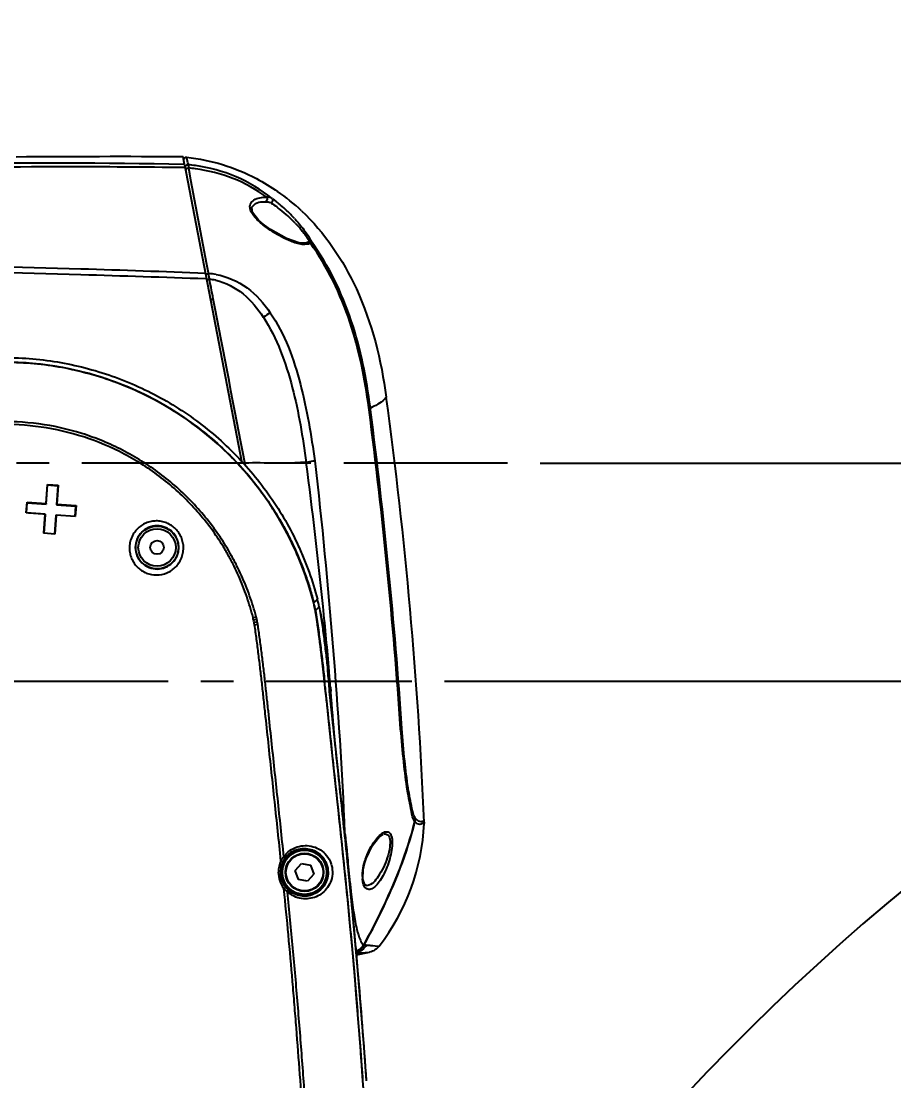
# Model space of a CAD drawing. Header units: millimetres. Extents: x 4086 to 8300, y 123 to 1549.
# Drawn here: x 7716.17 to 7756.15, y 1200.21 to 1248.75 of the extents above; entities that cross this region are included whole.
import ezdxf

# ---------------------------------------------------------------- set-up
doc = ezdxf.new("R2010")
doc.units = ezdxf.units.MM
doc.linetypes.add('CENTER', pattern=[0.6, 0.375, -0.075, 0.075, -0.075])
for name, color, linetype in [('中心线', 7, 'Continuous'), ('外形图', 7, 'Continuous'), ('尺寸标注', 7, 'Continuous'), ('运动范围', 7, 'Continuous')]:
    doc.layers.add(name, color=color, linetype=linetype)
doc.styles.add('思源黑', font='SourceHanSansCN-Normal.ttf')
doc.dimstyles.new('尺寸标注_1_4比例', dxfattribs={"dimtxt": 7, "dimasz": 6, "dimexe": 2, "dimexo": 1.5, "dimgap": 1, "dimtad": 1, "dimdec": 1, "dimlfac": 4, "dimdsep": 46, "dimtxsty": '思源黑', "dimcen": 0.09, "dimadec": 0, "dimazin": 0, "dimtp": 0.01, "dimtm": 0.01, "dimtfac": 1, "dimtdec": 1, "dimtofl": 0, "dimtmove": 0, "dimatfit": 3, "dimfxl": 1, "dimtolj": 1, "dimarcsym": 0})

# ---------------------------------------------------------------- blocks, each defined once
blk = doc.blocks.new('*D981')
at = {"layer": 'Defpoints', "color": 0}
for p in [(7738.447, 1228.508), (7954.066, 1228.508), (7734.07, 1218.508)]:
    blk.add_point(p, dxfattribs=at)
at = {"layer": '尺寸标注', "color": 0, "lineweight": -2}
for p, q in [((7954.066, 1234.508), (7954.066, 1240.508)), ((7739.947, 1228.508), (7956.066, 1228.508)), ((7735.57, 1218.508), (7956.066, 1218.508)), ((7954.066, 1212.508), (7954.066, 1206.508))]:
    blk.add_line(p, q, dxfattribs=at)
at = {"layer": '尺寸标注', "color": 0}
for points in [[(7953.066, 1234.508), (7955.066, 1234.508), (7954.066, 1228.508)], [(7955.066, 1212.508), (7953.066, 1212.508), (7954.066, 1218.508)]]:
    blk.add_solid(points, dxfattribs=at)
at = {"layer": '尺寸标注', "color": 0, "insert": (7949.442, 1223.508), "char_height": 7, "attachment_point": 5, "rotation": 90, "style": '思源黑'}
blk.add_mtext('\\A1;40', dxfattribs=at)
blk = doc.blocks.new('*D982')
at = {"layer": 'Defpoints', "color": 0}
for p in [(7734.07, 1218.508), (7737.954, 1108.508), (7954.12, 1108.508)]:
    blk.add_point(p, dxfattribs=at)
at = {"layer": '尺寸标注', "color": 0, "lineweight": -2}
for p, q in [((7735.57, 1218.508), (7956.12, 1218.508)), ((7954.12, 1212.508), (7954.12, 1114.508)), ((7739.454, 1108.508), (7956.12, 1108.508))]:
    blk.add_line(p, q, dxfattribs=at)
at = {"layer": '尺寸标注', "color": 0}
for points in [[(7955.12, 1212.508), (7953.12, 1212.508), (7954.12, 1218.508)], [(7953.12, 1114.508), (7955.12, 1114.508), (7954.12, 1108.508)]]:
    blk.add_solid(points, dxfattribs=at)
at = {"layer": '尺寸标注', "color": 0, "insert": (7949.496, 1164.075), "char_height": 7, "attachment_point": 5, "rotation": 90, "style": '思源黑'}
blk.add_mtext('\\A1;440', dxfattribs=at)

msp = doc.modelspace()

# ---------------------------------------------------------------- linework, layer by layer
at = {"layer": '中心线', "linetype": 'CENTER', "ltscale": 20}
for p, q in [((7738.4473, 1228.5081), (7582.2503, 1228.5081)), ((7715.4003, 1218.5081), (7734.07, 1218.5081))]:
    msp.add_line(p, q, dxfattribs=at)
at = {"layer": '外形图'}
for p, q in [((7723.6539, 1242.1918), (7723.5875, 1242.5379)), ((7723.7561, 1242.5158), (7723.7551, 1242.5215)), ((7723.7654, 1242.4663), (7723.7561, 1242.5158)), ((7723.7759, 1242.4114), (7723.7654, 1242.4663)), ((7723.8052, 1242.2597), (7723.7759, 1242.4114)), ((7723.813, 1242.2193), (7723.8052, 1242.2597)), ((7723.6539, 1242.1918), (7723.6163, 1242.1925)), ((7723.683, 1242.0403), (7723.6521, 1242.0407)), ((7723.6539, 1242.1918), (7726.2651, 1228.5941)), ((7723.8215, 1242.1754), (7723.813, 1242.2193)), ((7723.8219, 1242.1718), (7723.8215, 1242.1754)), ((7723.8598, 1241.9324), (7723.842, 1242.0262)), ((7723.8937, 1241.7533), (7723.8598, 1241.9324)), ((7723.9477, 1241.468), (7723.8937, 1241.7533)), ((7724.6811, 1237.5977), (7723.9477, 1241.468)), ((7727.661, 1240.6277), (7727.6761, 1240.6172)), ((7727.2576, 1239.4509), (7727.0438, 1239.6378)), ((7727.59, 1239.2079), (7727.2576, 1239.4509)), ((7724.7517, 1237.2238), (7724.6811, 1237.5977)), ((7724.6623, 1236.9408), (7724.6229, 1236.9422)), ((7724.7581, 1237.1896), (7724.7517, 1237.2238)), ((7724.7655, 1237.1397), (7724.7581, 1237.1896)), ((7724.7731, 1237.0883), (7724.7655, 1237.1397)), ((7724.8326, 1236.7388), (7724.7964, 1236.9274)), ((7724.8657, 1236.5671), (7724.8326, 1236.7388)), ((7724.8956, 1236.4117), (7724.8657, 1236.5671)), ((7724.9467, 1236.1463), (7724.8956, 1236.4117)), ((7724.9683, 1236.0344), (7724.9467, 1236.1463)), ((7732.1777, 1230.941), (7732.1665, 1231.0287)), ((7726.4199, 1228.5089), (7726.415, 1228.5339)), ((7726.4402, 1228.4034), (7726.4199, 1228.5089)), ((7717.3081, 1226.6601), (7717.3691, 1227.5329)), ((7717.3137, 1226.6308), (7717.375, 1227.5032)), ((7717.3691, 1227.5329), (7717.8679, 1227.4981)), ((7717.3691, 1227.5329), (7717.375, 1227.5032)), ((7717.375, 1227.5032), (7717.8511, 1227.4701)), ((7717.8511, 1227.4701), (7717.7897, 1226.5976)), ((7717.8679, 1227.4981), (7717.8068, 1226.6252)), ((7717.8679, 1227.4981), (7717.8511, 1227.4701)), ((7716.4003, 1226.2223), (7716.4353, 1226.7211)), ((7716.4352, 1226.7211), (7717.3081, 1226.6601)), ((7716.4353, 1226.7211), (7716.4426, 1226.6915)), ((7716.4097, 1226.2214), (7716.4426, 1226.6915)), ((7716.4426, 1226.6915), (7717.3137, 1226.6308)), ((7717.3081, 1226.6601), (7717.3137, 1226.6308)), ((7717.8068, 1226.6252), (7717.7897, 1226.5976)), ((7717.7897, 1226.5976), (7718.661, 1226.5371)), ((7717.8068, 1226.6252), (7718.6797, 1226.5642)), ((7718.661, 1226.5371), (7718.6279, 1226.0666)), ((7718.6797, 1226.5642), (7718.6448, 1226.0654)), ((7718.6797, 1226.5642), (7718.661, 1226.5371)), ((7717.2121, 1225.2884), (7717.2732, 1226.1613)), ((7717.2195, 1225.2878), (7717.2803, 1226.154)), ((7717.2732, 1226.1613), (7717.2803, 1226.154)), ((7717.7562, 1226.1208), (7717.6954, 1225.2546)), ((7717.772, 1226.1264), (7717.7109, 1225.2535)), ((7717.772, 1226.1264), (7717.7562, 1226.1208)), ((7718.6448, 1226.0654), (7717.772, 1226.1264)), ((7717.7109, 1225.2535), (7717.2121, 1225.2883)), ((7726.7904, 1221.4286), (7726.9356, 1221.4653)), ((7726.8139, 1221.3243), (7726.9611, 1221.3564)), ((7726.8376, 1221.2121), (7726.9848, 1221.2402)), ((7726.8596, 1221.0991), (7727.0058, 1221.1247)), ((7730.2222, 1218.9704), (7730.2221, 1218.9715)), ((7730.2222, 1218.9715), (7730.2222, 1218.9704)), ((7730.301, 1218.0465), (7730.3005, 1218.0514)), ((7730.6715, 1214.5617), (7730.301, 1218.0465)), ((7730.3012, 1218.044), (7730.301, 1218.0465)), ((7730.3014, 1218.043), (7730.301, 1218.0463)), ((7730.305, 1218.0049), (7730.3012, 1218.044)), ((7730.3408, 1218.2416), (7730.3562, 1218.0537)), ((7730.3765, 1215.6714), (7730.2704, 1216.6623)), ((7730.5435, 1214.1077), (7730.3765, 1215.6714)), ((7734.226, 1212.2415), (7734.2204, 1212.2492)), ((7732.589, 1211.3997), (7732.7555, 1211.5109)), ((7728.7279, 1209.8388), (7729.009, 1210.1642)), ((7728.8693, 1209.4326), (7728.7279, 1209.8388)), ((7729.009, 1210.1642), (7729.4314, 1210.0835)), ((7729.4314, 1210.0835), (7729.5727, 1209.6774)), ((7729.2916, 1209.352), (7728.8693, 1209.4326)), ((7729.5727, 1209.6774), (7729.2916, 1209.352)), ((7732.0276, 1209.1394), (7732.0185, 1209.1377)), ((7731.8785, 1206.4534), (7731.8872, 1206.451)), ((7731.8886, 1206.4536), (7731.9832, 1206.4277)), ((7731.5337, 1205.9747), (7732.1338, 1206.1008)), ((7731.599, 1205.2544), (7731.5995, 1205.2545))]:
    msp.add_line(p, q, dxfattribs=at)
for points in [[(7727.0438, 1239.6378), (7726.7687, 1239.9886), (7726.7356, 1240.2328), (7726.9067, 1240.403), (7727.0607, 1240.4551)], [(7729.1539, 1238.5782), (7728.8865, 1238.5963), (7728.3211, 1238.7936), (7727.59, 1239.2079)], [(7729.5709, 1222.1043), (7729.4869, 1222.4284), (7729.3793, 1222.7958), (7729.2505, 1223.1904), (7729.1031, 1223.6026), (7728.9395, 1224.0226), (7728.7621, 1224.4409), (7728.5743, 1224.8479), (7728.3785, 1225.2399), (7728.1732, 1225.6218), (7727.9557, 1225.9987), (7727.7249, 1226.3725), (7727.4814, 1226.7412), (7727.2267, 1227.1028), (7726.9614, 1227.4564), (7726.6856, 1227.8017), (7726.3997, 1228.1385), (7726.1037, 1228.4665), (7725.7982, 1228.7853), (7725.4838, 1229.0941), (7725.1607, 1229.3929), (7724.8291, 1229.6815), (7724.4892, 1229.9597), (7724.141, 1230.2275), (7723.7847, 1230.4848), (7723.4203, 1230.7316), (7723.048, 1230.9675), (7722.6681, 1231.1925), (7722.2808, 1231.4065), (7721.8866, 1231.609), (7721.4864, 1231.7996), (7721.081, 1231.978), (7720.6709, 1232.1438), (7720.2569, 1232.2969), (7719.84, 1232.437), (7719.4202, 1232.5641), (7718.9967, 1232.6784), (7718.5695, 1232.7799), (7718.1388, 1232.8687), (7717.7051, 1232.9446), (7717.2686, 1233.0076), (7716.83, 1233.0574), (7716.39, 1233.094), (7715.9495, 1233.1173)], [(7729.6475, 1221.7513), (7729.6242, 1221.8678), (7729.5978, 1221.9894), (7729.5709, 1222.1043)], [(7730.2704, 1216.6623), (7730.2189, 1217.141), (7730.1684, 1217.608), (7730.1189, 1218.0629), (7730.0704, 1218.5039), (7730.0228, 1218.9289), (7729.9761, 1219.3355), (7729.9299, 1219.7236), (7729.8838, 1220.0948), (7729.8377, 1220.4509), (7729.7923, 1220.7936), (7729.7477, 1221.1245), (7729.7006, 1221.4455), (7729.6475, 1221.7513)], [(7731.5995, 1205.2545), (7731.337, 1208.1297), (7731.0223, 1211.2339), (7730.6715, 1214.5617)], [(7731.8821, 1199.4418), (7731.8141, 1200.4189), (7731.744, 1201.3788), (7731.6722, 1202.3229), (7731.5986, 1203.2524), (7731.5237, 1204.1672), (7731.4486, 1205.0568), (7731.3746, 1205.9059), (7731.3031, 1206.7006), (7731.2339, 1207.4443), (7731.1662, 1208.149), (7731.0995, 1208.8217), (7731.0339, 1209.4681), (7730.9692, 1210.094), (7730.9053, 1210.7044), (7730.8423, 1211.3011), (7730.7804, 1211.8849), (7730.7196, 1212.4568), (7730.5435, 1214.1077)], [(7734.6328, 1212.0565), (7734.6335, 1212.0338), (7734.6334, 1212.0111), (7734.6326, 1211.9885)], [(7731.9033, 1210.1659), (7731.9749, 1210.3938), (7732.2488, 1210.9692), (7732.589, 1211.3997)], [(7731.8299, 1209.4524), (7731.8454, 1209.8949), (7731.9033, 1210.1659)], [(7732.0276, 1209.1394), (7731.919, 1209.1814), (7731.8299, 1209.4524)], [(7731.9913, 1200.2071), (7731.8807, 1201.7296), (7731.7511, 1203.4163), (7731.5995, 1205.2545)]]:
    msp.add_lwpolyline(points, dxfattribs=at)
for centre, radius in [((7722.3924, 1224.6408), 0.9825), ((7722.3924, 1224.6408), 0.8575), ((7722.3924, 1224.6408), 0.3125), ((7729.1503, 1209.7581), 1.0634), ((7729.1503, 1209.7581), 1.0134), ((7729.1503, 1209.7581), 0.875), ((7729.1503, 1209.7581), 0.85)]:
    msp.add_circle(centre, radius, dxfattribs=at)
for centre, radius, start, end in [((7716.8235, 837.013), 405.2364, 89.039535, 92.115319), ((7720.5929, 571.2244), 671.3201, 89.7444162, 90.3977203), ((7722.8944, 1233.5618), 8.6633, 81.64004, 83.8567), ((7754.5301, 1246.3986), 30.998, 187.92567, 188.10891), ((7722.9486, 1233.4002), 8.6722, 82.02762, 84.08694), ((7722.3934, 1232.9966), 9.6836, 46.87725, 55.22346), ((7727.4376, 1240.029), 0.6574, 88.11734, 91.67311), ((7727.4295, 1240.1384), 0.3354, 58.38641, 63.54033), ((7725.1522, 1237.03), 4.3861, 52.79965, 54.87078), ((7724.6354, 1236.3419), 5.2466, 52.07082, 52.84736), ((7724.1808, 1235.7635), 5.9823, 49.68492, 52.04136), ((7723.5502, 1235.0201), 6.9571, 46.53311, 49.68625), ((7724.2244, 1235.2189), 6.2103, 48.85428, 53.21036), ((7724.0322, 1234.989), 6.5099, 45.428, 48.91179), ((7723.2493, 1234.6967), 7.3988, 42.65887, 46.56486), ((7724.1814, 1235.1411), 6.2968, 43.77631, 45.42357), ((7724.5182, 1233.7872), 3.4108, 80.27271, 85.96612), ((7687.1176, 1231.5591), 38.0593, 8.10867, 8.35335), ((7724.4599, 1234.0433), 2.9037, 80.46188, 83.34495), ((7724.4693, 1234.1007), 2.8456, 77.55539, 80.45874), ((7742.9539, 1210.8466), 28.9645, 122.05963, 122.80016), ((7524.4653, 1203.1181), 210.3575, 2.435308, 7.760472), ((7700.7182, 1226.8848), 31.6547, 7.3673, 7.53081), ((7485.5247, 1199.2121), 248.6204, 3.947142, 7.332745), ((7484.0729, 1199.133), 250.1354, 3.944738, 7.305672), ((7727.0689, 1225.0311), 3.537, 100.56962, 101.61365), ((7496.6915, 1197.984), 234.5351, 5.861869, 7.484615), ((7719.0482, 1219.5495), 10.8283, 13.64711, 15.49145), ((7722.2932, 1220.3402), 7.4883, 10.86195, 13.6259), ((7722.4511, 1220.3817), 7.3304, 10.78934, 13.60003), ((7721.5263, 1220.1666), 8.4805, 11.92177, 14.36904), ((7715.3934, 1218.5072), 14.836, 1.79361, 13.30074), ((7560.1535, 1204.4319), 170.7465, 4.886459, 5.884426), ((7723.3479, 1220.5992), 3.541, 11.8167, 13.54577), ((7723.4594, 1220.5932), 3.5839, 12.29687, 14.08429), ((7722.515, 1220.3874), 4.5505, 10.80179, 12.29544), ((7721.4184, 1220.1738), 8.3788, 9.88431, 10.85183), ((7721.0081, 1220.0377), 5.9466, 11.39056, 12.49534), ((7717.1825, 1219.274), 9.8477, 10.68071, 11.3507), ((7719.7101, 1219.8608), 7.4044, 9.82857, 10.73691), ((7686.2328, 1214.8422), 44.1827, 4.32278, 5.3612), ((7469.2122, 1196.7796), 262.009, 4.698539, 4.859782), ((7727.5949, 1217.7637), 2.7209, 5.08598, 5.89102), ((6773.6213, 1139.2288), 959.9766, 4.5772774, 4.7099359), ((7724.644, 1212.4695), 10.0002, 322.47479, 357.24283), ((7734.3595, 1212.1919), 0.1905, 216.39998, 219.28367), ((7729.1715, 1209.7601), 1.2209, 154.24953, 179.95757), ((7729.1453, 1209.7576), 1.0979, 154.30413, 217.61375), ((7729.1289, 1209.7656), 1.0797, 144.28363, 154.30921), ((7826.4527, 1219.3691), 95.7547, 185.344626, 186.047486), ((7729.1711, 1209.7603), 1.2206, 179.9653, 217.67128), ((7795.8889, 1216.1653), 65.0235, 186.077377, 186.24167), ((7733.3734, 1209.5758), 1.5727, 180.50961, 182.48553), ((7733.2303, 1209.5695), 1.4295, 182.4841, 184.66666), ((7729.1289, 1209.7446), 1.077, 217.59666, 227.64104), ((7780.8945, 1214.5241), 49.9396, 186.24031, 186.48458), ((7375.7916, 1175.0989), 357.083, 4.032065, 4.844374)]:
    msp.add_arc(centre, radius, start, end, dxfattribs=at)
for points in [[(7723.618, 1242.4148), (7723.626, 1242.4721), (7723.6975, 1242.5278), (7723.7551, 1242.5215)], [(7723.7095, 1241.9025), (7723.6981, 1241.9619), (7723.7816, 1242.0258), (7723.842, 1242.0262)], [(7723.7036, 1242.1195), (7723.7273, 1242.156), (7723.7783, 1242.18), (7723.8215, 1242.1754)], [(7727.0676, 1240.4565), (7727.1693, 1240.4779), (7727.2744, 1240.4852), (7727.3783, 1240.4824)], [(7727.4185, 1240.6861), (7727.4551, 1240.6274), (7727.4404, 1240.5131), (7727.3783, 1240.4824)], [(7727.3783, 1240.4824), (7727.4467, 1240.4805), (7727.5177, 1240.4692), (7727.5789, 1240.4387)], [(7727.661, 1240.6277), (7727.6029, 1240.6669), (7727.5292, 1240.6837), (7727.4592, 1240.6861)], [(7727.661, 1240.6278), (7727.7138, 1240.5812), (7727.6692, 1240.4535), (7727.6053, 1240.424)], [(7726.8261, 1239.8292), (7726.7803, 1239.888), (7726.7384, 1239.9508), (7726.7063, 1240.018)], [(7727.0413, 1239.5985), (7726.9644, 1239.6702), (7726.8908, 1239.7463), (7726.8261, 1239.8292)], [(7727.2388, 1239.4288), (7727.171, 1239.483), (7727.1048, 1239.5393), (7727.0413, 1239.5985)], [(7727.6902, 1239.1082), (7727.5346, 1239.2074), (7727.383, 1239.3136), (7727.2388, 1239.4288)], [(7729.3147, 1238.6333), (7729.2717, 1238.6056), (7729.221, 1238.5896), (7729.1706, 1238.5808)], [(7729.424, 1238.58), (7729.4011, 1238.6107), (7729.3521, 1238.6454), (7729.319, 1238.6262)], [(7729.4608, 1238.6693), (7729.4382, 1238.6979), (7729.381, 1238.7212), (7729.3547, 1238.6959)], [(7729.424, 1238.58), (7729.4506, 1238.598), (7729.4731, 1238.6395), (7729.4609, 1238.6692)], [(7726.415, 1228.5339), (7725.9307, 1231.0337), (7725.4496, 1233.5341), (7724.9683, 1236.0344)], [(7717.2732, 1226.1613), (7716.9822, 1226.1817), (7716.6913, 1226.2019), (7716.4003, 1226.222)], [(7734.2062, 1212.0792), (7734.2174, 1212.1345), (7734.2265, 1212.1928), (7734.2162, 1212.2484)], [(7734.212, 1212.071), (7734.2231, 1212.1265), (7734.2321, 1212.185), (7734.2218, 1212.2407)], [(7730.9871, 1211.553), (7731.0051, 1211.499), (7731.0193, 1211.4423), (7731.0192, 1211.3854)], [(7731.0228, 1211.3855), (7731.041, 1211.2291), (7731.0562, 1211.0724), (7731.0709, 1210.9156)], [(7731.0709, 1210.9156), (7731.0782, 1210.8377), (7731.0854, 1210.7598), (7731.0927, 1210.6818)], [(7731.0927, 1210.6818), (7731.0998, 1210.6046), (7731.107, 1210.5273), (7731.1143, 1210.45)], [(7731.8008, 1209.5618), (7731.8003, 1209.6155), (7731.8024, 1209.6694), (7731.8066, 1209.723)], [(7731.8066, 1209.723), (7731.8185, 1209.8738), (7731.8469, 1210.0238), (7731.8861, 1210.17)], [(7731.8672, 1206.4562), (7731.7927, 1206.3151), (7731.6649, 1206.1934), (7731.52, 1206.1265)], [(7731.8784, 1206.4531), (7731.8017, 1206.3095), (7731.6695, 1206.1864), (7731.5205, 1206.1207)], [(7731.8874, 1206.4512), (7731.8091, 1206.3053), (7731.6733, 1206.1808), (7731.521, 1206.116)], [(7731.9841, 1206.4293), (7731.8894, 1206.2601), (7731.7123, 1206.1221), (7731.5249, 1206.0724)], [(7732.575, 1206.3783), (7732.4692, 1206.2405), (7732.3038, 1206.1365), (7732.1338, 1206.1008)]]:
    msp.add_open_spline(points, degree=3, dxfattribs=at)
for points, knots in [([(7723.7551, 1242.5215), (7724.8635, 1242.4027), (7726.3334, 1241.9428), (7727.6072, 1241.1652), (7727.9167, 1240.9505)], [0, 0, 0, 0, 0.7474562, 1, 1, 1, 1]), ([(7723.6521, 1242.0407), (7721.8275, 1242.0651), (7714.5471, 1242.1101), (7707.2661, 1241.9632), (7701.8142, 1241.7655)], [0, 0, 0, 0, 0.2506432, 1, 1, 1, 1]), ([(7723.8282, 1242.1244), (7723.8268, 1242.1344), (7723.8247, 1242.1502), (7723.8225, 1242.166), (7723.8219, 1242.1718)], [0, 0, 0, 0, 0.6367961, 1, 1, 1, 1]), ([(7727.4185, 1240.6861), (7726.9433, 1241.0373), (7725.8981, 1241.624), (7724.7369, 1241.9065), (7724.1514, 1241.9885)], [0, 0, 0, 0, 0.4998476, 1, 1, 1, 1]), ([(7727.661, 1240.6277), (7727.1617, 1241.0314), (7726.0484, 1241.7116), (7724.7894, 1242.0397), (7724.154, 1242.1331)], [0, 0, 0, 0, 0.4998957, 1, 1, 1, 1]), ([(7726.7063, 1240.018), (7726.6596, 1240.1159), (7726.6112, 1240.3378), (7726.8235, 1240.5839), (7727.1072, 1240.6805), (7727.3124, 1240.6919), (7727.4185, 1240.6861)], [0, 0, 0, 0, 0.269319, 0.4950883, 0.7361972, 1, 1, 1, 1]), ([(7727.6053, 1240.424), (7727.6309, 1240.4083), (7727.7463, 1240.335), (7727.8581, 1240.2561), (7727.9436, 1240.1923)], [0, 0, 0, 0, 0.2197698, 1, 1, 1, 1]), ([(7729.0127, 1240.0646), (7730.0764, 1239.0691), (7731.8987, 1236.3538), (7732.6643, 1233.2246), (7732.8962, 1231.5231)], [0, 0, 0, 0, 0.4589975, 1, 1, 1, 1]), ([(7728.6905, 1239.7104), (7728.7458, 1239.6504), (7728.9501, 1239.4209), (7729.1405, 1239.1785), (7729.2678, 1238.9921)], [0, 0, 0, 0, 0.2655143, 1, 1, 1, 1]), ([(7728.728, 1239.4975), (7728.7687, 1239.455), (7728.9192, 1239.2932), (7729.0612, 1239.1232), (7729.1577, 1238.9929)], [0, 0, 0, 0, 0.2664295, 1, 1, 1, 1]), ([(7728.7774, 1238.582), (7728.69, 1238.6077), (7728.3099, 1238.7445), (7727.9536, 1238.9403), (7727.6902, 1239.1082)], [0, 0, 0, 0, 0.2257436, 1, 1, 1, 1]), ([(7729.1577, 1238.9929), (7729.1782, 1238.9653), (7729.2437, 1238.8736), (7729.3062, 1238.779), (7729.3407, 1238.7087)], [0, 0, 0, 0, 0.3053343, 1, 1, 1, 1]), ([(7729.2678, 1238.9921), (7729.2894, 1238.9605), (7729.3585, 1238.856), (7729.4242, 1238.7484), (7729.4608, 1238.6693)], [0, 0, 0, 0, 0.3050127, 1, 1, 1, 1]), ([(7729.424, 1238.58), (7729.3876, 1238.5546), (7729.1753, 1238.4767), (7728.9457, 1238.5323), (7728.7774, 1238.582)], [0, 0, 0, 0, 0.2015764, 1, 1, 1, 1]), ([(7729.3407, 1238.7087), (7729.3468, 1238.6964), (7729.3526, 1238.6634), (7729.3276, 1238.6417), (7729.3147, 1238.6333)], [0, 0, 0, 0, 0.470893, 1, 1, 1, 1]), ([(7732.0997, 1231.0334), (7731.9204, 1232.3681), (7731.3898, 1235.019), (7730.2058, 1237.4887), (7729.424, 1238.58)], [0, 0, 0, 0, 0.5007847, 1, 1, 1, 1]), ([(7732.1665, 1231.0287), (7731.9936, 1232.3812), (7731.4663, 1235.0699), (7730.2542, 1237.565), (7729.4608, 1238.6693)], [0, 0, 0, 0, 0.5006842, 1, 1, 1, 1]), ([(7724.6229, 1236.9422), (7722.7167, 1237.0116), (7715.1134, 1237.2651), (7707.5059, 1237.4084), (7701.8058, 1237.4205)], [0, 0, 0, 0, 0.2507344, 1, 1, 1, 1]), ([(7724.613, 1237.1974), (7722.7086, 1237.2708), (7715.1125, 1237.5318), (7707.5108, 1237.6876), (7701.816, 1237.6512)], [0, 0, 0, 0, 0.2507454, 1, 1, 1, 1]), ([(7724.6687, 1237.1618), (7724.6821, 1237.1689), (7724.7114, 1237.1803), (7724.7421, 1237.1874), (7724.7581, 1237.1896)], [0, 0, 0, 0, 0.4834021, 1, 1, 1, 1]), ([(7724.6712, 1236.8941), (7724.6702, 1236.8996), (7724.711, 1236.9074), (7724.7291, 1236.9122), (7724.7512, 1236.9149)], [0, 0, 0, 0, 0.2001081, 1, 1, 1, 1]), ([(7725.0945, 1237.149), (7725.6036, 1237.0614), (7726.5914, 1236.6189), (7727.2866, 1235.8225), (7727.5795, 1235.3939)], [0, 0, 0, 0, 0.4987823, 1, 1, 1, 1]), ([(7725.0825, 1236.8794), (7725.539, 1236.7786), (7726.4084, 1236.326), (7727.0053, 1235.5841), (7727.263, 1235.1912)], [0, 0, 0, 0, 0.4986881, 1, 1, 1, 1]), ([(7724.8424, 1236.0027), (7724.8414, 1236.0081), (7724.8827, 1236.0152), (7724.9007, 1236.0196), (7724.9229, 1236.0217)], [0, 0, 0, 0, 0.1997888, 1, 1, 1, 1]), ([(7727.2643, 1235.1919), (7727.9006, 1234.2209), (7728.4894, 1232.536), (7728.9855, 1230.268), (7729.1415, 1229.1111), (7729.2271, 1228.5346)], [0, 0, 0, 0, 0.499012, 0.7494695, 1, 1, 1, 1]), ([(7727.5795, 1235.3939), (7728.2486, 1234.4139), (7729.0757, 1232.1214), (7729.4564, 1229.7815), (7729.6237, 1228.6023)], [0, 0, 0, 0, 0.4990641, 1, 1, 1, 1]), ([(7714.1017, 1233.2806), (7714.533, 1233.3185), (7715.3994, 1233.3566), (7717.1304, 1233.2803), (7719.2723, 1232.9017), (7721.7222, 1232.0078), (7723.603, 1230.9149), (7724.9739, 1229.8552), (7725.9295, 1228.9731), (7726.8049, 1228.0115), (7727.5939, 1226.9778), (7728.2894, 1225.8789), (7728.7842, 1224.9145), (7729.1282, 1224.1196), (7729.4393, 1223.3114), (7729.6342, 1222.6905), (7729.7415, 1222.2712)], [0, 0, 0, 0, 0.0625229, 0.1250458, 0.2499731, 0.3748978, 0.4998218, 0.5623433, 0.6248644, 0.6873875, 0.7499097, 0.8124299, 0.8749497, 0.9062165, 0.937485, 1, 1, 1, 1]), ([(7714.1934, 1233.0832), (7715.0452, 1233.1536), (7716.7681, 1233.1441), (7719.3092, 1232.6791), (7721.7312, 1231.778), (7723.5842, 1230.683), (7724.9287, 1229.6252), (7725.864, 1228.7472), (7726.7211, 1227.7915), (7727.494, 1226.7655), (7728.0608, 1225.8569), (7728.462, 1225.1018), (7728.7364, 1224.5227), (7728.9853, 1223.9324), (7729.2111, 1223.3328), (7729.4127, 1222.7248), (7729.5258, 1222.3128), (7729.576, 1222.1054)], [0, 0, 0, 0, 0.1249035, 0.25023, 0.3756315, 0.5005804, 0.5629601, 0.625339, 0.687789, 0.7503114, 0.812816, 0.844036, 0.8752308, 0.9064199, 0.9376211, 0.9688207, 1, 1, 1, 1]), ([(7720.6416, 1232.155), (7720.1302, 1232.3516), (7719.0844, 1232.6878), (7717.4707, 1233.0108), (7715.833, 1233.1519), (7714.738, 1233.1228), (7714.1938, 1233.0778)], [0, 0, 0, 0, 0.2503479, 0.5007011, 0.7504774, 1, 1, 1, 1]), ([(7729.4831, 1222.4416), (7729.4075, 1222.7146), (7729.2358, 1223.2551), (7728.9364, 1224.051), (7728.5926, 1224.8289), (7728.203, 1225.5849), (7727.7697, 1226.317), (7727.136, 1227.2581), (7726.243, 1228.3634), (7725.0251, 1229.5568), (7723.2273, 1230.9477), (7721.7013, 1231.7474), (7720.6416, 1232.155)], [0, 0, 0, 0, 0.0624428, 0.1249054, 0.1873501, 0.2497976, 0.3122651, 0.3747639, 0.4997684, 0.6247217, 0.749727, 1, 1, 1, 1]), ([(7732.8962, 1231.5231), (7732.8684, 1231.489), (7732.6665, 1231.2726), (7732.3976, 1231.1269), (7732.1665, 1231.0287)], [0, 0, 0, 0, 0.1491579, 1, 1, 1, 1]), ([(7732.0997, 1231.0334), (7732.1139, 1231.0335), (7732.1361, 1231.033), (7732.1588, 1231.0313), (7732.1665, 1231.0287)], [0, 0, 0, 0, 0.6349671, 1, 1, 1, 1]), ([(7732.1118, 1230.9439), (7732.1258, 1230.9442), (7732.1477, 1230.9441), (7732.17, 1230.9431), (7732.1777, 1230.941)], [0, 0, 0, 0, 0.636231, 1, 1, 1, 1]), ([(7726.7904, 1221.4286), (7726.7117, 1221.7549), (7726.5638, 1222.2373), (7726.3324, 1222.8677), (7726.1389, 1223.333), (7725.9236, 1223.7885), (7725.6898, 1224.2348), (7725.4371, 1224.6707), (7725.0742, 1225.2359), (7724.5734, 1225.9109), (7723.9082, 1226.6686), (7723.1811, 1227.3673), (7722.395, 1227.999), (7721.5563, 1228.5589), (7720.3798, 1229.2075), (7718.8138, 1229.8333), (7716.8344, 1230.2451), (7715.4859, 1230.2934), (7714.816, 1230.2596)], [0, 0, 0, 0, 0.062514, 0.0937811, 0.1250473, 0.1563139, 0.1875806, 0.2188472, 0.2501136, 0.3126324, 0.3751525, 0.437671, 0.5001888, 0.5627074, 0.6252273, 0.750154, 0.8750762, 1, 1, 1, 1]), ([(7726.9356, 1221.4653), (7726.8946, 1221.6282), (7726.8016, 1221.9513), (7726.5842, 1222.5871), (7726.3337, 1223.2115), (7726.0441, 1223.8179), (7725.7302, 1224.4122), (7725.2916, 1225.1297), (7724.6933, 1225.942), (7724.0311, 1226.7032), (7723.3079, 1227.4068), (7722.267, 1228.2577), (7721.1192, 1228.9697), (7719.8982, 1229.532), (7718.6344, 1229.9909), (7716.9876, 1230.3563), (7715.6395, 1230.4237), (7714.9687, 1230.4001)], [0, 0, 0, 0, 0.0312641, 0.0625297, 0.1250502, 0.156316, 0.1875821, 0.2501007, 0.3126208, 0.3751417, 0.4376613, 0.5001801, 0.6251081, 0.6876285, 0.7501481, 0.8750728, 1, 1, 1, 1]), ([(7729.2271, 1228.5346), (7728.993, 1228.5339), (7728.5259, 1228.4905), (7727.5894, 1228.5106), (7726.8877, 1228.5122), (7726.4199, 1228.5089)], [0, 0, 0, 0, 0.250116, 0.5001449, 1, 1, 1, 1]), ([(7729.6243, 1228.6028), (7729.5944, 1228.5976), (7729.462, 1228.5777), (7729.3309, 1228.5486), (7729.228, 1228.5375)], [0, 0, 0, 0, 0.2263866, 1, 1, 1, 1]), ([(7729.6244, 1228.6027), (7729.9531, 1225.7694), (7730.4826, 1220.0911), (7730.8751, 1214.4007), (7730.9871, 1211.553)], [0, 0, 0, 0, 0.5002067, 1, 1, 1, 1]), ([(7723.6031, 1224.6171), (7723.6034, 1224.6982), (7723.5879, 1224.8611), (7723.5172, 1225.0959), (7723.4013, 1225.3125), (7723.2451, 1225.5022), (7723.0546, 1225.6573), (7722.8375, 1225.7719), (7722.6025, 1225.8413), (7722.3589, 1225.8632), (7722.1162, 1225.837), (7721.8837, 1225.7641), (7721.6701, 1225.6476), (7721.4833, 1225.4922), (7721.33, 1225.3037), (7721.216, 1225.0889), (7721.1457, 1224.8558), (7721.1299, 1224.6939), (7721.13, 1224.6131)], [0, 0, 0, 0, 0.0626354, 0.1253829, 0.1882067, 0.2510635, 0.3139027, 0.3766803, 0.4393603, 0.5019199, 0.5643513, 0.626662, 0.6888742, 0.7510245, 0.8131608, 0.8753368, 0.9376036, 1, 1, 1, 1]), ([(7723.385, 1224.6408), (7723.3852, 1224.7704), (7723.3335, 1225.033), (7723.1105, 1225.3645), (7722.777, 1225.5846), (7722.386, 1225.6589), (7721.9985, 1225.5782), (7721.6724, 1225.3566), (7721.4551, 1225.0284), (7721.4046, 1224.7692), (7721.4049, 1224.6408)], [0, 0, 0, 0, 0.1256021, 0.2516629, 0.3776153, 0.5029804, 0.6275788, 0.75159, 0.8755227, 1, 1, 1, 1]), ([(7721.13, 1224.6131), (7721.13, 1224.5323), (7721.1461, 1224.37), (7721.2174, 1224.1361), (7721.3334, 1223.9203), (7721.4896, 1223.7314), (7721.6801, 1223.5769), (7721.9677, 1223.4256), (7722.3736, 1223.3478), (7722.7772, 1223.4321), (7723.0604, 1223.5858), (7723.2472, 1223.7403), (7723.4006, 1223.9279), (7723.5152, 1224.142), (7723.5864, 1224.3746), (7723.6028, 1224.5363), (7723.6031, 1224.6171)], [0, 0, 0, 0, 0.0626566, 0.125456, 0.1883647, 0.2513271, 0.3142756, 0.3771439, 0.5018518, 0.6259669, 0.6881762, 0.750366, 0.8125991, 0.8749289, 0.9373915, 1, 1, 1, 1]), ([(7721.4049, 1224.6408), (7721.4052, 1224.5118), (7721.4578, 1224.2503), (7721.6809, 1223.9203), (7722.0139, 1223.7013), (7722.4033, 1223.6275), (7722.7891, 1223.7073), (7723.1146, 1223.927), (7723.333, 1224.2536), (7723.3847, 1224.5124), (7723.385, 1224.6408)], [0, 0, 0, 0, 0.1254772, 0.2516008, 0.3776328, 0.5028783, 0.6271928, 0.7510331, 0.875124, 1, 1, 1, 1]), ([(7729.7415, 1222.2712), (7729.7274, 1222.2569), (7729.6725, 1222.2014), (7729.6173, 1222.1463), (7729.5759, 1222.1058)], [0, 0, 0, 0, 0.2578565, 1, 1, 1, 1]), ([(7729.8229, 1221.9175), (7729.8083, 1221.9033), (7729.7516, 1221.8485), (7729.6947, 1221.794), (7729.652, 1221.7539)], [0, 0, 0, 0, 0.2577573, 1, 1, 1, 1]), ([(7729.8226, 1221.9185), (7729.8478, 1221.7971), (7729.892, 1221.5531), (7729.9459, 1221.1851), (7729.9951, 1220.8164), (7730.0437, 1220.4477), (7730.0914, 1220.0787), (7730.1525, 1219.5865), (7730.1949, 1219.2169), (7730.2222, 1218.9704)], [0, 0, 0, 0, 0.1249786, 0.2499491, 0.3749274, 0.4999287, 0.6249435, 0.7499613, 1, 1, 1, 1]), ([(7729.652, 1221.754), (7729.7025, 1221.4892), (7729.7571, 1221.0882), (7729.8261, 1220.5535), (7729.8784, 1220.1522), (7729.9293, 1219.7507), (7729.9933, 1219.2147), (7730.0373, 1218.8122), (7730.066, 1218.5439)], [0, 0, 0, 0, 0.2498256, 0.374738, 0.4997523, 0.6248192, 0.7498851, 1, 1, 1, 1]), ([(7732.6825, 1176.1869), (7732.6798, 1176.6637), (7732.6725, 1177.617), (7732.6608, 1179.0465), (7732.6444, 1180.4752), (7732.6216, 1181.903), (7732.593, 1183.3298), (7732.548, 1185.2306), (7732.4789, 1187.6044), (7732.3732, 1190.4502), (7732.2448, 1193.2929), (7732.0935, 1196.1328), (7731.9181, 1198.9703), (7731.7163, 1201.8057), (7731.5257, 1204.1671), (7731.3623, 1206.0556), (7731.2327, 1207.4718), (7731.094, 1208.8874), (7730.9479, 1210.3026), (7730.7981, 1211.7178), (7730.6475, 1213.133), (7730.4963, 1214.5483), (7730.3451, 1215.9636), (7730.2188, 1217.1429), (7730.1164, 1218.086), (7730.0385, 1218.793), (7729.9576, 1219.4995), (7729.8707, 1220.2051), (7729.7768, 1220.9094), (7729.7135, 1221.3789), (7729.6728, 1221.6121)], [0, 0, 0, 0, 0.031398, 0.0627798, 0.0941436, 0.1254885, 0.156815, 0.1881241, 0.2506926, 0.3132005, 0.375659, 0.4380801, 0.5004784, 0.562871, 0.6252745, 0.6564843, 0.6877004, 0.7189236, 0.7501542, 0.7813916, 0.8126342, 0.8438795, 0.8751247, 0.9063653, 0.9219826, 0.9375973, 0.9532075, 0.9688112, 0.9844108, 1, 1, 1, 1]), ([(7728.0718, 1210.2905), (7727.9768, 1211.1919), (7727.8335, 1212.544), (7727.6405, 1214.3465), (7727.4959, 1215.6984), (7727.3751, 1216.825), (7727.2772, 1217.7261), (7727.203, 1218.4018), (7727.1263, 1219.0773), (7727.0583, 1219.6397), (7727, 1220.0891), (7726.955, 1220.4261), (7726.9112, 1220.7631), (7726.8786, 1220.9874), (7726.8596, 1221.0991)], [0, 0, 0, 0, 0.2500003, 0.3750005, 0.5000007, 0.6250009, 0.6875009, 0.750001, 0.8125011, 0.875001, 0.906251, 0.937501, 0.9687511, 1, 1, 1, 1]), ([(7728.204, 1210.4739), (7728.1102, 1211.3621), (7727.9691, 1212.6945), (7727.7792, 1214.4709), (7727.6372, 1215.8032), (7727.5184, 1216.9134), (7727.4218, 1217.8013), (7727.3484, 1218.4672), (7727.2722, 1219.1328), (7727.2044, 1219.6869), (7727.1463, 1220.1298), (7727.1015, 1220.4617), (7727.0578, 1220.7938), (7727.025, 1221.0147), (7727.0058, 1221.1247)], [0, 0, 0, 0, 0.2500004, 0.3750006, 0.5000008, 0.625001, 0.6875011, 0.7500012, 0.8125012, 0.8750011, 0.9062512, 0.9375012, 0.9687513, 1, 1, 1, 1]), ([(7730.3005, 1218.0514), (7730.2995, 1218.062), (7730.2957, 1218.1023), (7730.292, 1218.1427), (7730.2898, 1218.1725)], [0, 0, 0, 0, 0.263488, 1, 1, 1, 1]), ([(7731.599, 1205.2544), (7731.5078, 1206.3185), (7731.3118, 1208.4456), (7730.9816, 1211.6326), (7730.6432, 1214.8188), (7730.419, 1216.943), (7730.305, 1218.0049)], [0, 0, 0, 0, 0.2499996, 0.4999998, 0.7499999, 1, 1, 1, 1]), ([(7733.5554, 1216.3261), (7733.5685, 1216.3285), (7733.6025, 1216.3191), (7733.5926, 1216.3386), (7733.5905, 1216.3388)], [0, 0, 0, 0, 0.8604241, 1, 1, 1, 1]), ([(7734.2062, 1212.0792), (7734.1138, 1212.2172), (7734.0157, 1212.7103), (7733.8387, 1213.6077), (7733.6879, 1214.8745), (7733.5978, 1215.8181), (7733.5554, 1216.3261)], [0, 0, 0, 0, 0.1156929, 0.3387533, 0.644899, 1, 1, 1, 1]), ([(7734.2204, 1212.2492), (7734.13, 1212.3797), (7734.0382, 1212.8553), (7733.8688, 1213.7177), (7733.7297, 1214.9401), (7733.6495, 1215.8505), (7733.6157, 1216.3409)], [0, 0, 0, 0, 0.1148187, 0.3377358, 0.644421, 1, 1, 1, 1]), ([(7734.2754, 1212.1835), (7734.2671, 1212.1922), (7734.2501, 1212.2111), (7734.2341, 1212.2309), (7734.226, 1212.2415)], [0, 0, 0, 0, 0.4753717, 1, 1, 1, 1]), ([(7734.6328, 1212.0565), (7734.6041, 1212.0902), (7734.4504, 1212.0544), (7734.333, 1212.1234), (7734.2754, 1212.1835)], [0, 0, 0, 0, 0.3474343, 1, 1, 1, 1]), ([(7731.8784, 1206.4531), (7732.1431, 1206.9299), (7733.0806, 1208.7319), (7733.8438, 1210.6369), (7734.2062, 1212.0792)], [0, 0, 0, 0, 0.2683139, 1, 1, 1, 1]), ([(7731.8874, 1206.4512), (7732.1524, 1206.9268), (7733.0909, 1208.7257), (7733.8526, 1210.6294), (7734.212, 1212.071)], [0, 0, 0, 0, 0.2681804, 1, 1, 1, 1]), ([(7734.2611, 1212.0195), (7734.2527, 1212.027), (7734.2358, 1212.0437), (7734.22, 1212.0614), (7734.212, 1212.071)], [0, 0, 0, 0, 0.4746742, 1, 1, 1, 1]), ([(7734.6326, 1211.9885), (7734.5948, 1212.0152), (7734.461, 1211.9112), (7734.3211, 1211.9651), (7734.2611, 1212.0195)], [0, 0, 0, 0, 0.3640078, 1, 1, 1, 1]), ([(7732.3101, 1211.1065), (7732.3685, 1211.1937), (7732.4842, 1211.3485), (7732.6709, 1211.5261), (7732.8526, 1211.6371), (7733.0544, 1211.6049), (7733.155, 1211.395), (7733.1883, 1210.9865), (7733.1222, 1210.6339), (7733.0547, 1210.3891)], [0, 0, 0, 0, 0.1449679, 0.2652635, 0.3570438, 0.428435, 0.5170635, 0.6490593, 1, 1, 1, 1]), ([(7732.7823, 1211.5177), (7732.8564, 1211.5333), (7733.0826, 1211.4347), (7733.0715, 1211.2019), (7733.0688, 1211.0802)], [0, 0, 0, 0, 0.3833862, 1, 1, 1, 1]), ([(7728.204, 1210.4739), (7728.2805, 1210.58), (7728.4663, 1210.7655), (7728.8113, 1210.9389), (7729.1822, 1210.9997), (7729.5502, 1210.9508), (7729.8915, 1210.795), (7730.1808, 1210.5351), (7730.3459, 1210.2412), (7730.4169, 1209.9758), (7730.4292, 1209.8358), (7730.4291, 1209.7658)], [0, 0, 0, 0, 0.1278081, 0.2513411, 0.3714276, 0.4896427, 0.6088667, 0.7326331, 0.8635719, 0.9315641, 1, 1, 1, 1]), ([(7728.2523, 1210.3958), (7728.3207, 1210.4909), (7728.4863, 1210.6568), (7728.7929, 1210.812), (7729.1213, 1210.8663), (7729.4464, 1210.8224), (7729.7482, 1210.6839), (7729.9595, 1210.4929), (7730.0918, 1210.2992), (7730.1961, 1210.0742), (7730.2298, 1209.8843), (7730.2299, 1209.7581)], [0, 0, 0, 0, 0.1283383, 0.2515447, 0.3706599, 0.4875988, 0.60573, 0.7291839, 0.7942899, 0.861692, 1, 1, 1, 1]), ([(7731.8861, 1210.17), (7731.9098, 1210.258), (7732.0146, 1210.5853), (7732.1698, 1210.8967), (7732.3101, 1211.1065)], [0, 0, 0, 0, 0.265119, 1, 1, 1, 1]), ([(7733.0688, 1211.0802), (7733.0676, 1211.0284), (7733.0497, 1210.8046), (7732.9951, 1210.585), (7732.9419, 1210.421)], [0, 0, 0, 0, 0.2310633, 1, 1, 1, 1]), ([(7728.0718, 1210.2905), (7728.0815, 1210.307), (7728.1214, 1210.371), (7728.1671, 1210.4314), (7728.204, 1210.4739)], [0, 0, 0, 0, 0.2540326, 1, 1, 1, 1]), ([(7728.0718, 1210.2905), (7728.0835, 1210.2845), (7728.1046, 1210.2732), (7728.1311, 1210.2572), (7728.1477, 1210.2452), (7728.1548, 1210.238), (7728.1563, 1210.2347), (7728.156, 1210.2336)], [0, 0, 0, 0, 0.3829259, 0.6965199, 0.906854, 0.9672077, 1, 1, 1, 1]), ([(7728.204, 1210.4739), (7728.2125, 1210.4663), (7728.2275, 1210.4518), (7728.2446, 1210.43), (7728.2544, 1210.412), (7728.2546, 1210.3995), (7728.2523, 1210.3958)], [0, 0, 0, 0, 0.3573743, 0.6511388, 0.863169, 1, 1, 1, 1]), ([(7733.0547, 1210.3891), (7732.9812, 1210.123), (7732.8387, 1209.7521), (7732.5858, 1209.3284), (7732.3984, 1209.1093), (7732.2081, 1208.9663), (7731.8764, 1208.9853), (7731.8192, 1209.2873), (7731.8056, 1209.4532)], [0, 0, 0, 0, 0.3497289, 0.4989641, 0.6220642, 0.7158197, 0.7890709, 1, 1, 1, 1]), ([(7732.9419, 1210.421), (7732.8436, 1210.118), (7732.6198, 1209.6519), (7732.2401, 1209.1832), (7732.0276, 1209.1394)], [0, 0, 0, 0, 0.594839, 1, 1, 1, 1]), ([(7730.4291, 1209.7658), (7730.4291, 1209.6389), (7730.3898, 1209.3894), (7730.2245, 1209.0605), (7729.9822, 1208.804), (7729.6864, 1208.6283), (7729.3551, 1208.5389), (7729.0066, 1208.5425), (7728.664, 1208.6458), (7728.4618, 1208.7807), (7728.3721, 1208.8623)], [0, 0, 0, 0, 0.1349453, 0.2633063, 0.3857605, 0.5051816, 0.6245659, 0.7461245, 0.871044, 1, 1, 1, 1]), ([(7730.2299, 1209.7581), (7730.2301, 1209.6432), (7730.1947, 1209.4185), (7730.0472, 1209.1235), (7729.8326, 1208.8946), (7729.5714, 1208.7382), (7729.2785, 1208.6584), (7728.9693, 1208.6619), (7728.6642, 1208.7547), (7728.4837, 1208.8755), (7728.4033, 1208.9487)], [0, 0, 0, 0, 0.1370286, 0.265993, 0.3879355, 0.5063117, 0.6246105, 0.745451, 0.8702951, 1, 1, 1, 1]), ([(7728.205, 1209.0144), (7728.2152, 1209.0226), (7728.2336, 1209.0381), (7728.2562, 1209.0592), (7728.2699, 1209.0744), (7728.2753, 1209.0829), (7728.2762, 1209.0865), (7728.2756, 1209.0875)], [0, 0, 0, 0, 0.3828383, 0.6963947, 0.906741, 0.9671297, 1, 1, 1, 1]), ([(7729.8142, 1174.8736), (7729.8168, 1175.2297), (7729.8161, 1175.9421), (7729.8061, 1177.3668), (7729.7934, 1179.1476), (7729.7665, 1181.2845), (7729.7254, 1183.4212), (7729.6732, 1185.5577), (7729.5868, 1188.4058), (7729.4471, 1191.9649), (7729.2626, 1195.522), (7729.0882, 1198.3661), (7728.943, 1200.4982), (7728.8074, 1202.274), (7728.6923, 1203.694), (7728.574, 1205.1138), (7728.4174, 1206.8878), (7728.2779, 1208.3057), (7728.205, 1209.0144)], [0, 0, 0, 0, 0.0312499, 0.0624999, 0.125, 0.1874999, 0.2499999, 0.3124999, 0.3749999, 0.4999995, 0.624999, 0.6874993, 0.7499994, 0.8124994, 0.8437496, 0.8749999, 0.9374999, 1, 1, 1, 1]), ([(7728.3721, 1208.8623), (7728.3574, 1208.8735), (7728.2983, 1208.9203), (7728.2434, 1208.9724), (7728.205, 1209.0144)], [0, 0, 0, 0, 0.2452908, 1, 1, 1, 1]), ([(7728.3721, 1208.8623), (7728.3789, 1208.8715), (7728.3906, 1208.8888), (7728.4028, 1208.9137), (7728.4087, 1208.9334), (7728.4063, 1208.9456), (7728.4033, 1208.9487)], [0, 0, 0, 0, 0.3572482, 0.6509624, 0.8630267, 1, 1, 1, 1]), ([(7729.7452, 1188.2161), (7729.6841, 1189.9396), (7729.5738, 1192.5243), (7729.3881, 1195.9685), (7729.2297, 1198.5506), (7729.0497, 1201.1313), (7728.8447, 1203.7102), (7728.6253, 1206.2878), (7728.4599, 1208.0045), (7728.3721, 1208.8623)], [0, 0, 0, 0, 0.2499989, 0.3749991, 0.4999995, 0.6249995, 0.7499998, 0.875, 1, 1, 1, 1]), ([(7731.2744, 1208.8842), (7731.312, 1208.5543), (7731.3834, 1207.9724), (7731.5235, 1207.2064), (7731.6563, 1206.7433), (7731.7876, 1206.4761), (7731.8672, 1206.4562)], [0, 0, 0, 0, 0.3932727, 0.6998774, 0.9028148, 1, 1, 1, 1]), ([(7731.8676, 1206.4568), (7731.8693, 1206.4561), (7731.8729, 1206.4547), (7731.8765, 1206.4535), (7731.8783, 1206.453)], [0, 0, 0, 0, 0.5074042, 1, 1, 1, 1]), ([(7731.9841, 1206.4293), (7732.0526, 1206.4245), (7732.2498, 1206.4111), (7732.446, 1206.3793), (7732.575, 1206.3783)], [0, 0, 0, 0, 0.3474869, 1, 1, 1, 1]), ([(7731.5255, 1206.0654), (7731.5938, 1206.0681), (7731.7963, 1206.078), (7732.002, 1206.0731), (7732.1338, 1206.1008)], [0, 0, 0, 0, 0.3367141, 1, 1, 1, 1])]:
    msp.add_open_spline(points, degree=3, knots=knots, dxfattribs=at)
at = {"layer": '运动范围'}
for centre, radius, start, end in [((7715.4003, 1108.5081), 215.4751, 10, 225), ((7823.7292, 1127.6094), 105.4751, 115.440332, 164.559668)]:
    msp.add_arc(centre, radius, start, end, dxfattribs=at)

# ---------------------------------------------------------------- dimensions: what is measured, and where the dimension line sits
at = {"layer": '尺寸标注'}
for base, p2, picture, middle in [((7954.0662, 1228.5081), (7738.4473, 1228.5081), '*D981', (7954.0662, 1223.5081)), ((7954.1203, 1108.5081), (7737.9541, 1108.5081), '*D982', (7954.1203, 1164.0747))]:
    dim = msp.add_linear_dim(base=base, p1=(7734.07, 1218.5081), p2=p2, angle=90, dimstyle='尺寸标注_1_4比例', dxfattribs=at)
    dim.commit()
    dim.dimension.update_dxf_attribs({"geometry": picture, "text_midpoint": middle, "dimtype": 160})

doc.saveas('drawing.dxf')
